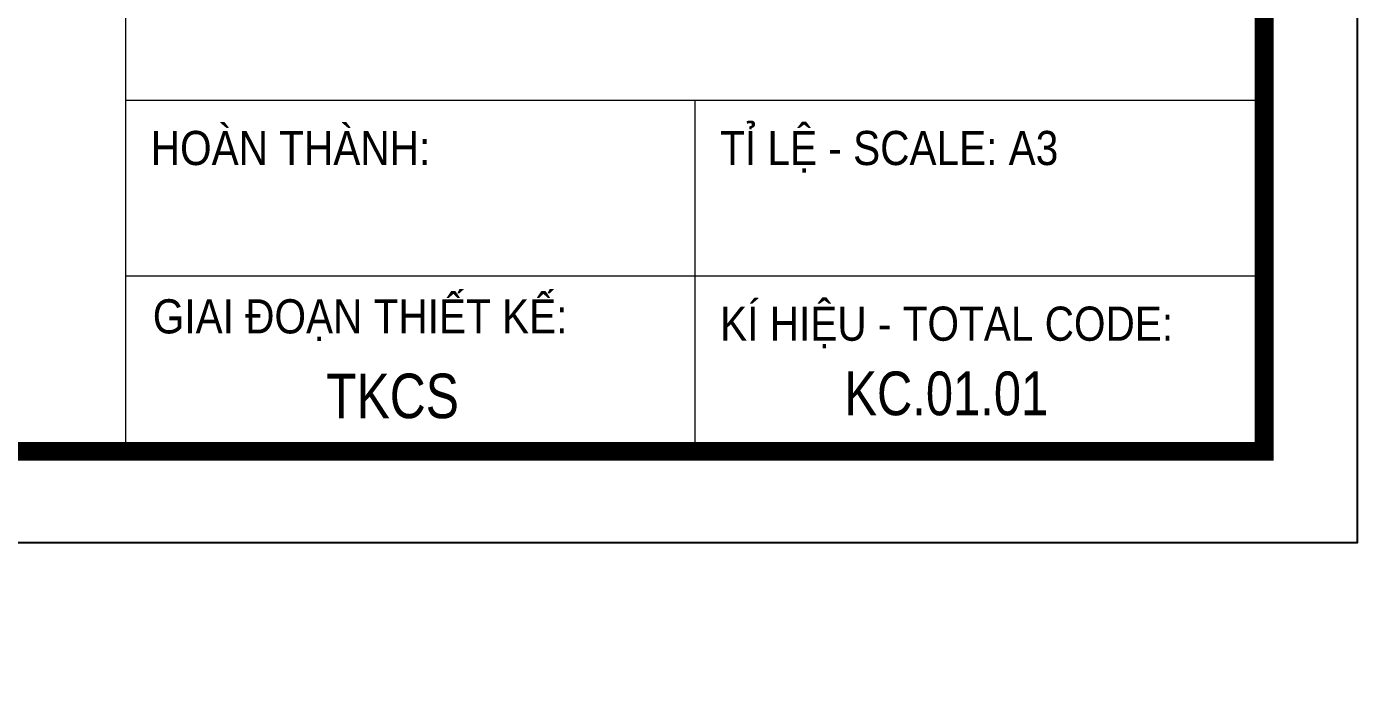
# Model space of a CAD drawing. Header units: metres. Extents: x 568006 to 1139366, y 2064802 to 4131555.
# Drawn here: x 570050 to 570201.5, y 2065560.5 to 2065637 of the extents above; entities that cross this region are included whole.
import ezdxf
from ezdxf.enums import TextEntityAlignment as Align
from ezdxf.xclip import XClip

# ---------------------------------------------------------------- set-up
doc = ezdxf.new("R2010")
doc.units = ezdxf.units.M
doc.header["$XCLIPFRAME"] = 0
doc.linetypes.add('ACAD_ISO10W100', pattern=[18.5, 12, -3, 0.5, -3])
doc.linetypes.add('CENTER', pattern=[2, 1.25, -0.25, 0.25, -0.25])
doc.layers.get('DEFPOINTS').update_dxf_attribs({"color": 152, "linetype": 'CONTINUOUS'})
for name, color, linetype, lineweight in [('A-KY HIEU', 34, 'CONTINUOUS', 20), ('A-TEXT', 7, 'CONTINUOUS', 18), ('E- RANH GIOI', 1, 'CENTER', 13), ('hung-demlonha', 7, 'CONTINUOUS', 15)]:
    doc.layers.add(name, color=color, linetype=linetype, lineweight=lineweight)
doc.layers.add('ghi_chu', color=7, linetype='CONTINUOUS')
doc.layers.add('TimDg', color=222, linetype='CONTINUOUS')
doc.styles.add('A1-arial', font='arial.ttf')
doc.styles.add('AA - Arial - Regular', font='arial.ttf', dxfattribs={"height": 250})
doc.styles.add('ARIAL', font='arial.ttf', dxfattribs={"height": 5})
doc.styles.add('QH1', font='arialbd.ttf', dxfattribs={"width": 0.8})

# ---------------------------------------------------------------- blocks, each defined once
blk = doc.blocks.new('A$C33BC4D2A')
at = {"layer": 'A-KY HIEU', "color": 0}
for p, q in [((353.662, -4.903), (353.662, -292.097)), ((353.662, -273.174), (414.985, -273.174)), ((384.324, -273.174), (384.324, -292.097)), ((353.662, -282.635), (414.985, -282.635))]:
    blk.add_line(p, q, dxfattribs=at)
at = {"layer": 'A-KY HIEU', "color": 0, "const_width": 1.022}
blk.add_lwpolyline([(14.345, -292.097), (14.345, -4.903), (414.985, -4.903), (414.985, -292.097)], close=True, dxfattribs=at)
at = {"layer": 'DEFPOINTS', "color": 125}
blk.add_lwpolyline([(0, -297), (420, -297), (420, 0), (0, 0)], close=True, dxfattribs=at)
at = {"layer": 'A-TEXT', "style": 'ARIAL', "width": 0.85}
for s, p in [('HOÀN THÀNH:', (355.024, -276.678)), ('TỈ LỆ - SCALE: A3', (385.685, -276.678)), ('KÍ HIỆU - TOTAL CODE:', (385.685, -286.14))]:
    blk.add_text(s, height=1.83967, dxfattribs=at).set_placement(p)
blk.add_text('GIAI ĐOẠN THIẾT KẾ:', height=1.83967, dxfattribs=at).set_placement((355.131, -284.826), align=Align.MIDDLE_LEFT)
at = {"layer": 'A-TEXT', "color": 6, "style": 'A1-arial', "width": 0.8}
blk.add_text('TKCS', height=2.4, dxfattribs=at).set_placement((364.466, -290.312))
blk = doc.blocks.new('tmbc_khub')
at = {"layer": 'TimDg', "linetype": 'ACAD_ISO10W100', "ltscale": 0.75}
blk.add_lwpolyline([(507.546, 381.621), (291.324, 260.971), (120.566, 161.757, -0.0506838), (-63.655, 78.367), (-512.602, -72.298), (-676.954, -124.133)], format="xyb", dxfattribs=at)
at = {"layer": 'hung-demlonha', "color": 7, "ltscale": 5, "style": 'QH1', "width": 0.65}
for tag, p in [('BT04', (-109.598, 191.643)), ('BT06', (-305.798, 171.199)), ('BT05', (-282.572, 137.244))]:
    blk.add_attdef(tag, text='', height=3.96, rotation=0, dxfattribs=at).set_placement(p, align=Align.CENTER)

msp = doc.modelspace()

# ---------------------------------------------------------------- block references
at = {"layer": 'E- RANH GIOI', "extrusion": (-2.4685e-06, 4.62064e-06, 1), "xscale": 2.114336868039268, "yscale": 2.114336868039268, "zscale": 2.114336868039268}
msp.add_blockref('A$C33BC4D2A', (569313.5, 2066206.27, 8.14), dxfattribs=at)
at = {"layer": 'ghi_chu'}
ref = msp.add_blockref('tmbc_khub', (569661.85, 2065206.86), dxfattribs=at)
XClip(ref).set_block_clipping_path([(-342.1070457372, 2.2418232691), (-199.3222931741, 98.355504836)])

# ---------------------------------------------------------------- texts
at = {"layer": 'A-TEXT', "extrusion": (2.61262e-17, 4.62061e-06, 1), "style": 'AA - Arial - Regular', "width": 0.8}
msp.add_text('KC.01.01', height=4.983, dxfattribs=at).set_placement((570154.72, 2065595.28, 9.55), align=Align.MIDDLE_CENTER)

doc.saveas('drawing.dxf')
